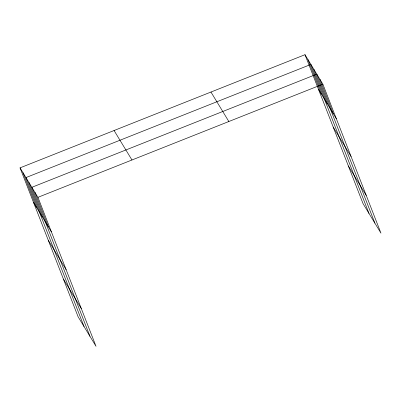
<?xml version="1.0" encoding="UTF-8"?>
<svg xmlns="http://www.w3.org/2000/svg" width="401" height="401" viewBox="0 0 401 401"><rect width="100%" height="100%" fill="white"/><g stroke="black" fill="none" stroke-linecap="round" stroke-linejoin="round"><path stroke-width="0.6" d="M20.05 167.859L37.935 197.332L96.014 346.299L78.13 316.825L20.05 167.859L304.986 54.701L322.87 84.175L380.95 233.141L363.065 203.668L304.986 54.701M37.935 197.332L322.87 84.175M318.474 89.303L336.359 118.776M333.191 127.042L351.075 156.515M348.349 165.929L366.233 195.402M210.956 92.045L228.841 121.518M114.079 130.515L131.964 159.989M33.539 202.455L51.423 231.928M48.255 240.199L66.14 269.673M63.413 279.081L81.303 308.559M319.828 79.162L333.321 113.764M374.87 223.121L316.79 74.155L31.854 187.312L89.934 336.279M313.838 69.293L327.326 103.889M368.965 213.397L310.885 64.426L25.95 177.583L84.035 326.549M307.938 59.564L321.427 94.165M34.897 192.32L48.386 226.921M28.902 182.445L42.391 217.046M23.002 172.721L36.491 207.322"/></g></svg>
